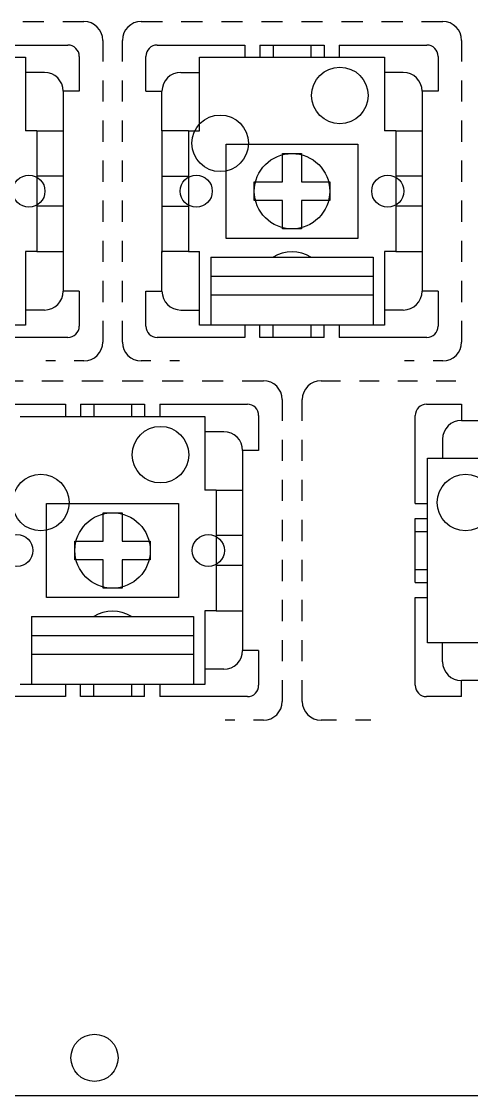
# Model space of a CAD drawing. Extents: x 0 to 386, y 0 to 144.
# Drawn here: x 226.9 to 250.8, y 0 to 57 of the extents above; entities that cross this region are included whole.
import ezdxf

# ---------------------------------------------------------------- set-up
doc = ezdxf.new("R2010")
doc.units = 0
for name, color, linetype in [('20', 30, 'CONTINUOUS'), ('21', 253, 'CONTINUOUS'), ('51', 253, 'CONTINUOUS')]:
    doc.layers.add(name, color=color, linetype=linetype)

msp = doc.modelspace()

# ---------------------------------------------------------------- linework, layer by layer
at = {"layer": '20'}
msp.add_line((0, 0), (385.6, 0), dxfattribs=at)
for centre, radius in [((243.82, 53.03), 1.5), ((237.47, 50.49), 1.5), ((241.28, 47.95), 2), ((227.32, 47.95), 0.85), ((236.2, 47.95), 0.85), ((246.36, 47.95), 0.85), ((234.3, 33.98), 1.5), ((227.95, 31.44), 1.5), ((250.49, 31.44), 1.5), ((231.76, 28.9), 2), ((226.68, 28.9), 0.85), ((236.84, 28.9), 0.85), ((230.8, 2), 1.25)]:
    msp.add_circle(centre, radius, dxfattribs=at)
at = {"layer": '21'}
for p, q in [((226.99, 56.95), (228.115, 56.95)), ((229.115, 56.95), (230.24, 56.95)), ((233.28, 56.95), (234.405, 56.95)), ((235.405, 56.95), (236.53, 56.95)), ((237.53, 56.95), (238.655, 56.95)), ((239.655, 56.95), (240.78, 56.95)), ((241.78, 56.95), (242.905, 56.95)), ((243.905, 56.95), (245.03, 56.95)), ((246.03, 56.95), (247.155, 56.95)), ((248.155, 56.95), (249.28, 56.95)), ((231.24, 55.95), (231.24, 54.825)), ((232.28, 54.825), (232.28, 55.95)), ((250.28, 55.95), (250.28, 54.825)), ((224.74, 55.7), (229.39, 55.7)), ((234.13, 55.7), (238.78, 55.7)), ((238.78, 55.7), (238.78, 55.05)), ((239.58, 55.7), (240.28, 55.7)), ((239.58, 55.7), (239.58, 55.05)), ((240.28, 55.7), (242.28, 55.7)), ((240.28, 55.7), (240.28, 55.05)), ((242.28, 55.7), (242.98, 55.7)), ((242.28, 55.7), (242.28, 55.05)), ((242.98, 55.7), (242.98, 55.05)), ((243.78, 55.7), (248.43, 55.7)), ((243.78, 55.7), (243.78, 55.05)), ((224.74, 55.05), (227.14, 55.05)), ((227.14, 55.05), (227.14, 54.25)), ((229.99, 55.1), (229.99, 53.25)), ((233.53, 53.25), (233.53, 55.1)), ((236.38, 55.05), (238.78, 55.05)), ((236.38, 54.25), (236.38, 55.05)), ((238.78, 55.05), (239.58, 55.05)), ((239.58, 55.05), (240.28, 55.05)), ((240.28, 55.05), (242.28, 55.05)), ((242.28, 55.05), (242.98, 55.05)), ((242.98, 55.05), (243.78, 55.05)), ((243.78, 55.05), (246.18, 55.05)), ((246.18, 55.05), (246.18, 54.25)), ((249.03, 55.1), (249.03, 53.25)), ((227.14, 54.25), (227.14, 51.15)), ((228.14, 54.25), (227.14, 54.25)), ((235.38, 54.25), (236.38, 54.25)), ((236.38, 51.15), (236.38, 54.25)), ((246.18, 54.25), (246.18, 51.15)), ((247.18, 54.25), (246.18, 54.25)), ((231.24, 53.825), (231.24, 52.7)), ((232.28, 52.7), (232.28, 53.825)), ((250.28, 53.825), (250.28, 52.7)), ((229.14, 53.25), (229.14, 51.15)), ((229.99, 53.25), (229.14, 53.25)), ((233.53, 53.25), (234.38, 53.25)), ((234.38, 51.15), (234.38, 53.25)), ((248.18, 53.25), (248.18, 51.15)), ((249.03, 53.25), (248.18, 53.25)), ((231.24, 51.7), (231.24, 50.575)), ((232.28, 50.575), (232.28, 51.7)), ((250.28, 51.7), (250.28, 50.575)), ((227.74, 51.15), (227.14, 51.15)), ((227.74, 51.15), (227.74, 48.85)), ((227.74, 51.15), (229.14, 51.15)), ((229.14, 51.15), (229.14, 48.75)), ((235.78, 51.15), (234.38, 51.15)), ((234.38, 51.15), (234.38, 48.75)), ((235.78, 51.15), (235.78, 48.85)), ((235.78, 51.15), (236.38, 51.15)), ((246.78, 51.15), (246.18, 51.15)), ((246.78, 51.15), (246.78, 48.85)), ((246.78, 51.15), (248.18, 51.15)), ((248.18, 51.15), (248.18, 48.75)), ((238.58, 50.45), (244.78, 50.45)), ((244.78, 50.45), (244.78, 45.45)), ((231.24, 49.575), (231.24, 48.45)), ((232.28, 48.45), (232.28, 49.575)), ((250.28, 49.575), (250.28, 48.45)), ((237.78, 45.45), (237.78, 49.45)), ((229.14, 48.75), (227.94, 48.75)), ((229.14, 48.75), (229.14, 47.15)), ((234.38, 48.75), (234.38, 47.15)), ((234.38, 48.75), (235.58, 48.75)), ((248.18, 48.75), (246.98, 48.75)), ((248.18, 48.75), (248.18, 47.15)), ((231.24, 47.45), (231.24, 46.325)), ((232.28, 46.325), (232.28, 47.45)), ((250.28, 47.45), (250.28, 46.325)), ((227.74, 47.05), (227.74, 44.75)), ((229.14, 47.15), (227.94, 47.15)), ((229.14, 47.15), (229.14, 44.75)), ((234.38, 47.15), (235.58, 47.15)), ((234.38, 47.15), (234.38, 44.7)), ((235.78, 47.05), (235.78, 44.75)), ((246.78, 47.05), (246.78, 44.75)), ((248.18, 47.15), (246.98, 47.15)), ((248.18, 47.15), (248.18, 44.75)), ((231.24, 45.325), (231.24, 44.2)), ((232.28, 44.2), (232.28, 45.325)), ((244.78, 45.45), (237.78, 45.45)), ((250.28, 45.325), (250.28, 44.2)), ((227.14, 44.75), (227.14, 41.65)), ((227.74, 44.75), (227.14, 44.75)), ((227.74, 44.75), (229.14, 44.75)), ((229.14, 44.75), (229.14, 42.65)), ((234.38, 44.7), (234.38, 44.75)), ((235.78, 44.75), (234.38, 44.75)), ((234.38, 42.65), (234.38, 44.7)), ((235.78, 44.75), (236.38, 44.75)), ((236.38, 41.65), (236.38, 44.75)), ((236.98, 44.45), (240.28, 44.45)), ((236.98, 44.45), (236.98, 43.45)), ((240.28, 44.45), (242.28, 44.45)), ((242.28, 44.45), (245.58, 44.45)), ((245.58, 44.45), (245.58, 43.45)), ((246.18, 44.75), (246.18, 41.65)), ((246.78, 44.75), (246.18, 44.75)), ((246.78, 44.75), (248.18, 44.75)), ((248.18, 44.75), (248.18, 42.65)), ((236.98, 43.45), (236.98, 42.45)), ((236.98, 43.45), (245.58, 43.45)), ((245.58, 43.45), (245.58, 42.45)), ((231.24, 43.2), (231.24, 42.075)), ((232.28, 42.075), (232.28, 43.2)), ((250.28, 43.2), (250.28, 42.075)), ((229.99, 42.65), (229.14, 42.65)), ((229.99, 42.65), (229.99, 40.8)), ((233.53, 40.8), (233.53, 42.65)), ((233.53, 42.65), (234.38, 42.65)), ((236.98, 42.45), (236.98, 40.85)), ((236.98, 42.45), (245.58, 42.45)), ((245.58, 42.45), (245.58, 40.85)), ((249.03, 42.65), (248.18, 42.65)), ((249.03, 42.65), (249.03, 40.8)), ((227.14, 41.65), (227.14, 40.85)), ((228.14, 41.65), (227.14, 41.65)), ((235.38, 41.65), (236.38, 41.65)), ((236.38, 40.85), (236.38, 41.65)), ((246.18, 41.65), (246.18, 40.85)), ((247.18, 41.65), (246.18, 41.65)), ((231.24, 41.075), (231.24, 39.95)), ((232.28, 39.95), (232.28, 41.075)), ((250.28, 41.075), (250.28, 39.95)), ((227.14, 40.85), (226.54, 40.85)), ((236.98, 40.85), (236.38, 40.85)), ((238.78, 40.85), (236.98, 40.85)), ((239.58, 40.85), (238.78, 40.85)), ((238.78, 40.85), (238.78, 40.2)), ((240.28, 40.85), (239.58, 40.85)), ((239.58, 40.2), (239.58, 40.85)), ((242.28, 40.85), (240.28, 40.85)), ((240.28, 40.2), (240.28, 40.85)), ((242.98, 40.85), (242.28, 40.85)), ((242.28, 40.85), (242.28, 40.2)), ((243.78, 40.85), (242.98, 40.85)), ((242.98, 40.2), (242.98, 40.85)), ((245.58, 40.85), (243.78, 40.85)), ((243.78, 40.85), (243.78, 40.2)), ((246.18, 40.85), (245.58, 40.85)), ((229.39, 40.2), (224.74, 40.2)), ((238.78, 40.2), (234.13, 40.2)), ((240.28, 40.2), (239.58, 40.2)), ((242.28, 40.2), (240.28, 40.2)), ((242.98, 40.2), (242.28, 40.2)), ((248.43, 40.2), (243.78, 40.2)), ((228.725, 38.95), (228.21, 38.95)), ((230.24, 38.95), (229.725, 38.95)), ((233.795, 38.95), (233.28, 38.95)), ((235.31, 38.95), (234.795, 38.95)), ((247.765, 38.95), (247.25, 38.95)), ((249.28, 38.95), (248.765, 38.95)), ((225.885, 37.9), (227.01, 37.9)), ((228.01, 37.9), (229.135, 37.9)), ((230.135, 37.9), (231.26, 37.9)), ((232.26, 37.9), (233.385, 37.9)), ((234.385, 37.9), (235.51, 37.9)), ((236.51, 37.9), (237.635, 37.9)), ((238.635, 37.9), (239.76, 37.9)), ((242.82, 37.9), (243.8585, 37.9)), ((244.8585, 37.9), (245.8969, 37.9)), ((246.8969, 37.9), (247.9354, 37.9)), ((248.9354, 37.9), (249.9738, 37.9)), ((224.61, 36.65), (229.26, 36.65)), ((229.26, 36.65), (229.26, 36)), ((230.06, 36.65), (230.76, 36.65)), ((230.06, 36.65), (230.06, 36)), ((230.76, 36.65), (232.76, 36.65)), ((230.76, 36.65), (230.76, 36)), ((232.76, 36.65), (233.46, 36.65)), ((232.76, 36.65), (232.76, 36)), ((233.46, 36.65), (233.46, 36)), ((234.26, 36.65), (238.91, 36.65)), ((234.26, 36.65), (234.26, 36)), ((240.76, 36.9), (240.76, 35.775)), ((241.82, 35.775), (241.82, 36.9)), ((248.42, 36.65), (250.27, 36.65)), ((250.27, 36.65), (250.27, 35.8)), ((226.86, 36), (229.26, 36)), ((229.26, 36), (230.06, 36)), ((230.06, 36), (230.76, 36)), ((230.76, 36), (232.76, 36)), ((232.76, 36), (233.46, 36)), ((233.46, 36), (234.26, 36)), ((234.26, 36), (236.66, 36)), ((236.66, 36), (236.66, 35.2)), ((239.51, 36.05), (239.51, 34.2)), ((247.82, 31.4), (247.82, 36.05)), ((250.27, 35.8), (252.37, 35.8)), ((236.66, 35.2), (236.66, 32.1)), ((237.66, 35.2), (236.66, 35.2)), ((240.76, 34.775), (240.76, 33.65)), ((241.82, 33.65), (241.82, 34.775)), ((249.27, 34.8), (249.27, 33.8)), ((238.66, 34.2), (238.66, 32.1)), ((239.51, 34.2), (238.66, 34.2)), ((248.47, 31.4), (248.47, 33.8)), ((248.47, 33.8), (249.27, 33.8)), ((249.27, 33.8), (252.37, 33.8)), ((240.76, 32.65), (240.76, 31.525)), ((241.82, 31.525), (241.82, 32.65)), ((237.26, 32.1), (236.66, 32.1)), ((237.26, 32.1), (237.26, 29.8)), ((237.26, 32.1), (238.66, 32.1)), ((238.66, 32.1), (238.66, 29.7)), ((229.06, 31.4), (235.26, 31.4)), ((235.26, 31.4), (235.26, 26.4)), ((247.82, 31.4), (248.47, 31.4)), ((248.47, 30.6), (248.47, 31.4)), ((228.26, 26.4), (228.26, 30.4)), ((240.76, 30.525), (240.76, 29.4)), ((241.82, 29.4), (241.82, 30.525)), ((247.82, 29.9), (247.82, 30.6)), ((247.82, 30.6), (248.47, 30.6)), ((248.47, 29.9), (248.47, 30.6)), ((238.66, 29.7), (237.46, 29.7)), ((238.66, 29.7), (238.66, 28.1)), ((247.82, 27.9), (247.82, 29.9)), ((247.82, 29.9), (248.47, 29.9)), ((248.47, 27.9), (248.47, 29.9)), ((237.26, 28), (237.26, 25.7)), ((238.66, 28.1), (237.46, 28.1)), ((238.66, 28.1), (238.66, 25.7)), ((240.76, 28.4), (240.76, 27.275)), ((241.82, 27.275), (241.82, 28.4)), ((247.82, 27.2), (247.82, 27.9)), ((247.82, 27.9), (248.47, 27.9)), ((248.47, 27.2), (248.47, 27.9)), ((247.82, 27.2), (248.47, 27.2)), ((248.47, 26.4), (248.47, 27.2)), ((235.26, 26.4), (228.26, 26.4)), ((240.76, 26.275), (240.76, 25.15)), ((241.82, 25.15), (241.82, 26.275)), ((247.82, 21.75), (247.82, 26.4)), ((247.82, 26.4), (248.47, 26.4)), ((248.47, 24), (248.47, 26.4)), ((236.66, 25.7), (236.66, 22.6)), ((237.26, 25.7), (236.66, 25.7)), ((237.26, 25.7), (238.66, 25.7)), ((238.66, 25.7), (238.66, 23.6)), ((227.46, 25.4), (230.76, 25.4)), ((227.46, 25.4), (227.46, 24.4)), ((230.76, 25.4), (232.76, 25.4)), ((232.76, 25.4), (236.06, 25.4)), ((236.06, 25.4), (236.06, 24.4)), ((227.46, 24.4), (227.46, 23.4)), ((227.46, 24.4), (236.06, 24.4)), ((236.06, 24.4), (236.06, 23.4)), ((240.76, 24.15), (240.76, 23.025)), ((241.82, 23.025), (241.82, 24.15)), ((249.27, 24), (248.47, 24)), ((252.37, 24), (249.27, 24)), ((249.27, 23), (249.27, 24)), ((227.46, 23.4), (227.46, 21.8)), ((227.46, 23.4), (236.06, 23.4)), ((236.06, 23.4), (236.06, 21.8)), ((239.51, 23.6), (238.66, 23.6)), ((239.51, 23.6), (239.51, 21.75)), ((236.66, 22.6), (236.66, 21.8)), ((237.66, 22.6), (236.66, 22.6)), ((227.46, 21.8), (226.86, 21.8)), ((229.26, 21.8), (227.46, 21.8)), ((230.06, 21.8), (229.26, 21.8)), ((229.26, 21.8), (229.26, 21.15)), ((230.76, 21.8), (230.06, 21.8)), ((230.06, 21.15), (230.06, 21.8)), ((232.76, 21.8), (230.76, 21.8)), ((230.76, 21.15), (230.76, 21.8)), ((233.46, 21.8), (232.76, 21.8)), ((232.76, 21.8), (232.76, 21.15)), ((234.26, 21.8), (233.46, 21.8)), ((233.46, 21.15), (233.46, 21.8)), ((236.06, 21.8), (234.26, 21.8)), ((234.26, 21.8), (234.26, 21.15)), ((236.66, 21.8), (236.06, 21.8)), ((240.76, 22.025), (240.76, 20.9)), ((241.82, 20.9), (241.82, 22.025)), ((252.37, 22), (250.27, 22)), ((250.27, 21.15), (250.27, 22)), ((229.26, 21.15), (224.61, 21.15)), ((230.76, 21.15), (230.06, 21.15)), ((232.76, 21.15), (230.76, 21.15)), ((233.46, 21.15), (232.76, 21.15)), ((238.91, 21.15), (234.26, 21.15)), ((250.27, 21.15), (248.42, 21.15)), ((238.245, 19.9), (237.73, 19.9)), ((239.76, 19.9), (239.245, 19.9)), ((243.64, 19.9), (242.82, 19.9)), ((245.46, 19.9), (244.64, 19.9))]:
    msp.add_line(p, q, dxfattribs=at)
for centre, radius, start, end in [((230.24, 55.95), 1, 0, 90), ((233.28, 55.95), 1, 90, 180), ((249.28, 55.95), 1, 0, 90), ((229.39, 55.1), 0.6, 0, 90), ((234.13, 55.1), 0.6, 90, 180), ((248.43, 55.1), 0.6, 0, 90), ((228.14, 53.25), 1, 0, 90), ((235.38, 53.25), 1, 90, 180), ((247.18, 53.25), 1, 0, 90), ((241.28, 42.85), 1.8868, 57.9946, 122.0054), ((228.14, 42.65), 1, 270, 0), ((235.38, 42.65), 1, 180, 270), ((247.18, 42.65), 1, 270, 0), ((229.39, 40.8), 0.6, 270, 0), ((234.13, 40.8), 0.6, 180, 270), ((248.43, 40.8), 0.6, 270, 0), ((230.24, 39.95), 1, 270, 0), ((233.28, 39.95), 1, 180, 270), ((249.28, 39.95), 1, 270, 0), ((239.76, 36.9), 1, 0, 90), ((242.82, 36.9), 1, 90, 180), ((238.91, 36.05), 0.6, 0, 90), ((248.42, 36.05), 0.6, 90, 180), ((250.27, 34.8), 1, 90, 180), ((237.66, 34.2), 1, 0, 90), ((231.76, 23.8), 1.8868, 57.9946, 122.0054), ((237.66, 23.6), 1, 270, 0), ((250.27, 23), 1, 180, 270), ((238.91, 21.75), 0.6, 270, 0), ((248.42, 21.75), 0.6, 180, 270), ((239.76, 20.9), 1, 270, 0), ((242.82, 20.9), 1, 180, 270)]:
    msp.add_arc(centre, radius, start, end, dxfattribs=at)
at = {"layer": '51'}
for p, q in [((237.78, 49.45), (237.78, 50.45)), ((237.78, 50.45), (238.58, 50.45)), ((240.78, 49.95), (241.78, 49.95)), ((240.78, 48.45), (240.78, 49.95)), ((241.78, 49.95), (241.78, 48.45)), ((227.74, 48.85), (227.74, 48.75)), ((227.74, 48.75), (227.74, 47.15)), ((227.94, 48.75), (227.74, 48.75)), ((235.58, 48.75), (235.78, 48.75)), ((235.78, 48.85), (235.78, 48.75)), ((235.78, 48.75), (235.78, 47.15)), ((239.28, 47.45), (239.28, 48.45)), ((239.28, 48.45), (240.78, 48.45)), ((241.78, 48.45), (243.28, 48.45)), ((243.28, 48.45), (243.28, 47.45)), ((246.78, 48.85), (246.78, 48.75)), ((246.78, 48.75), (246.78, 47.15)), ((246.98, 48.75), (246.78, 48.75)), ((240.78, 47.45), (239.28, 47.45)), ((240.78, 45.95), (240.78, 47.45)), ((243.28, 47.45), (241.78, 47.45)), ((241.78, 47.45), (241.78, 45.95)), ((227.74, 47.15), (227.74, 47.05)), ((227.94, 47.15), (227.74, 47.15)), ((235.58, 47.15), (235.78, 47.15)), ((235.78, 47.15), (235.78, 47.05)), ((246.78, 47.15), (246.78, 47.05)), ((246.98, 47.15), (246.78, 47.15)), ((241.78, 45.95), (240.78, 45.95)), ((228.26, 30.4), (228.26, 31.4)), ((228.26, 31.4), (229.06, 31.4)), ((231.26, 30.9), (232.26, 30.9)), ((231.26, 29.4), (231.26, 30.9)), ((232.26, 30.9), (232.26, 29.4)), ((237.26, 29.8), (237.26, 29.7)), ((237.26, 29.7), (237.26, 28.1)), ((237.46, 29.7), (237.26, 29.7)), ((229.76, 28.4), (229.76, 29.4)), ((229.76, 29.4), (231.26, 29.4)), ((232.26, 29.4), (233.76, 29.4)), ((233.76, 29.4), (233.76, 28.4)), ((231.26, 28.4), (229.76, 28.4)), ((231.26, 26.9), (231.26, 28.4)), ((233.76, 28.4), (232.26, 28.4)), ((232.26, 28.4), (232.26, 26.9)), ((237.26, 28.1), (237.26, 28)), ((237.46, 28.1), (237.26, 28.1)), ((232.26, 26.9), (231.26, 26.9))]:
    msp.add_line(p, q, dxfattribs=at)

doc.saveas('drawing.dxf')
